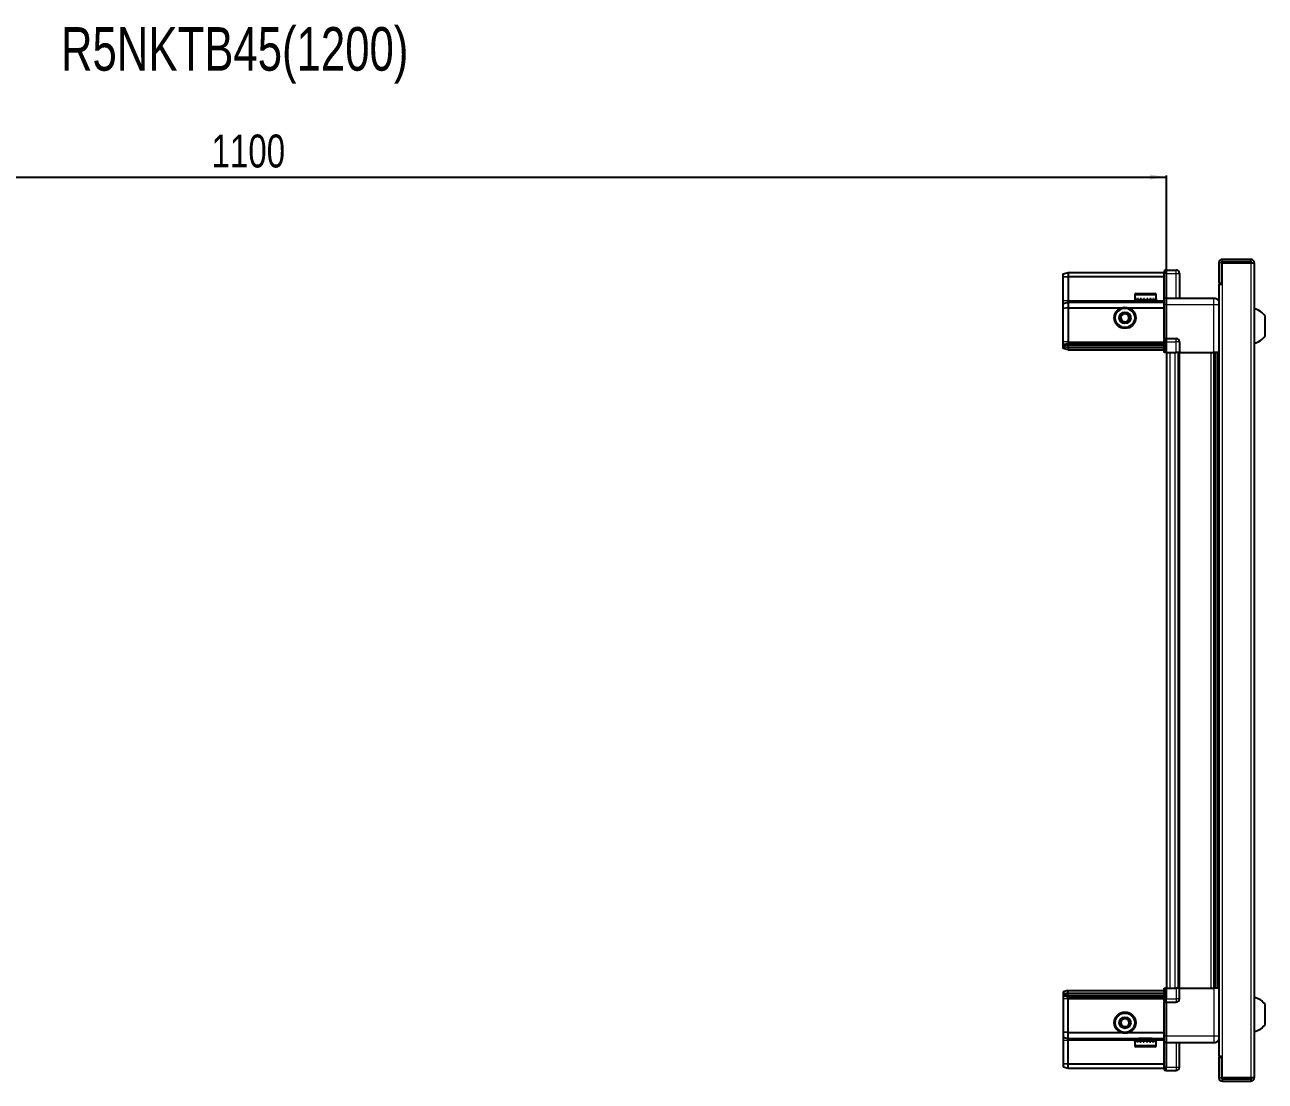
# Model space of a CAD drawing. Header units: millimetres. Extents: x 1021 to 3430, y -487 to 1535.
# Drawn here: x 2102 to 2855, y 893 to 1535 of the extents above; entities that cross this region are included whole.
import ezdxf

# ---------------------------------------------------------------- set-up
doc = ezdxf.new("R2010")
doc.units = ezdxf.units.MM
doc.layers.add('FORMAT', color=7, linetype='Continuous')
doc.styles.add('SLDTEXTSTYLE0', font='TXT', dxfattribs={"width": 0.75})
doc.dimstyles.new('SLDDIMSTYLE0', dxfattribs={"dimtxt": 20, "dimasz": 10, "dimexe": 0, "dimexo": 0.0625, "dimgap": 5, "dimtad": 2, "dimdec": 1, "dimrnd": 1e-09, "dimzin": 12, "dimdsep": 46, "dimtxsty": 'SLDTEXTSTYLE0', "dimsah": 1, "dimcen": 0.09, "dimadec": 0, "dimazin": 3, "dimtfac": 1, "dimtofl": 0, "dimtmove": 0, "dimatfit": 3, "dimfxl": 0, "dimfrac": 2, "dimtolj": 1, "dimtzin": 12, "dimarcsym": 0})

# ---------------------------------------------------------------- blocks, each defined once
blk = doc.blocks.new('_D_4')
at = {"layer": 'FORMAT'}
for p, q in [((1695.13, 1335.67), (1695.13, 1443.16)), ((1695.13, 1442.16), (2795.13, 1442.16)), ((2795.13, 1335.67), (2795.13, 1443.16))]:
    blk.add_line(p, q, dxfattribs=at)
for points in [[(1695.13, 1442.16), (1705.13, 1440.63), (1705.13, 1443.7)], [(2795.13, 1442.16), (2785.13, 1443.7), (2785.13, 1440.63)]]:
    blk.add_solid(points, dxfattribs=at)
at = {"layer": 'FORMAT', "insert": (2215.58, 1467.95), "char_height": 20, "attachment_point": 1, "style": 'SLDTEXTSTYLE0'}
blk.add_mtext('1100', dxfattribs=at)

msp = doc.modelspace()

# ---------------------------------------------------------------- linework, layer by layer
at = {"color": 7, "linetype": 'Continuous', "lineweight": 25}
for p, q in [((2794.65, 1385.66), (2793.78, 1385.16)), ((2794.65, 1385.66), (2793.78, 1385.16)), ((2794.98, 1385.66), (2794.65, 1385.66)), ((2794.98, 1385.66), (2794.65, 1385.66)), ((2794.98, 1385.66), (2794.98, 1385.66)), ((2794.98, 1383.66), (2794.98, 1385.66)), ((2794.98, 1385.66), (2800.98, 1385.66)), ((2826.98, 1390.06), (2826.98, 1377.66)), ((2828.48, 1390.06), (2828.48, 1377.66)), ((2828.98, 1377.16), (2828.98, 1390.06)), ((2828.98, 1390.06), (2846.38, 1390.06)), ((2846.38, 1392.16), (2829.08, 1392.16)), ((2846.38, 1390.66), (2829.08, 1390.66)), ((2846.38, 1390.66), (2846.38, 1392.16)), ((2846.38, 1390.06), (2848.48, 1390.06)), ((2848.48, 1390.06), (2848.48, 895.26)), ((2732.48, 1383.36), (2735.48, 1384.16)), ((2732.48, 1381.51), (2732.48, 1383.36)), ((2732.48, 1381.51), (2735.48, 1381.66)), ((2732.48, 1367.16), (2732.48, 1381.51)), ((2735.48, 1384.16), (2735.48, 1381.66)), ((2735.48, 1384.16), (2793.78, 1384.16)), ((2735.48, 1381.66), (2735.48, 1367.16)), ((2735.48, 1381.66), (2793.78, 1381.66)), ((2793.78, 1385.16), (2793.78, 1383.66)), ((2793.78, 1368.86), (2793.78, 1383.66)), ((2794.98, 1383.66), (2794.98, 1368.86)), ((2802.98, 1383.66), (2802.98, 1368.66)), ((2775.98, 1370.56), (2775.98, 1367.66)), ((2776.78, 1371.36), (2788.18, 1371.36)), ((2788.98, 1367.66), (2788.98, 1370.56)), ((2826.88, 1377.16), (2826.88, 908.16)), ((2826.88, 1377.16), (2828.98, 1377.16)), ((2826.98, 1377.66), (2828.48, 1377.66)), ((2732.48, 1365.36), (2732.48, 1367.16)), ((2732.48, 1365.36), (2735.48, 1366.16)), ((2732.48, 1362.33), (2732.48, 1365.36)), ((2735.48, 1367.16), (2735.48, 1366.16)), ((2735.48, 1366.16), (2735.48, 1362.66)), ((2735.48, 1366.16), (2793.78, 1366.16)), ((2775.98, 1367.66), (2776.02, 1367.66)), ((2776.14, 1368.16), (2776.02, 1368.16)), ((2776.02, 1368.16), (2776.02, 1367.66)), ((2776.02, 1367.66), (2776.14, 1367.66)), ((2776.14, 1368.16), (2776.14, 1367.66)), ((2776.14, 1367.66), (2776.55, 1367.66)), ((2776.89, 1368.16), (2776.55, 1368.16)), ((2776.55, 1368.16), (2776.55, 1367.66)), ((2776.55, 1367.66), (2776.89, 1367.66)), ((2776.89, 1368.16), (2776.89, 1367.66)), ((2776.89, 1367.66), (2777.66, 1367.66)), ((2778.19, 1368.16), (2777.66, 1368.16)), ((2777.66, 1368.16), (2777.66, 1367.66)), ((2777.66, 1367.66), (2778.19, 1367.66)), ((2778.08, 1367.66), (2778.08, 1367.56)), ((2778.08, 1367.56), (2786.88, 1367.56)), ((2778.19, 1368.16), (2778.19, 1367.66)), ((2778.19, 1367.66), (2779.25, 1367.66)), ((2778.48, 1367.16), (2779.17, 1366.68)), ((2778.48, 1367.16), (2786.48, 1367.16)), ((2779.17, 1366.68), (2778.48, 1366.2)), ((2778.48, 1366.2), (2778.48, 1366.16)), ((2778.48, 1366.2), (2786.48, 1366.2)), ((2779.17, 1366.68), (2785.79, 1366.68)), ((2779.91, 1368.16), (2779.25, 1368.16)), ((2779.25, 1368.16), (2779.25, 1367.66)), ((2779.25, 1367.66), (2779.91, 1367.66)), ((2779.91, 1368.16), (2779.91, 1367.66)), ((2779.91, 1367.66), (2781.15, 1367.66)), ((2781.88, 1368.16), (2781.15, 1368.16)), ((2781.15, 1368.16), (2781.15, 1367.66)), ((2781.15, 1367.66), (2781.58, 1367.66)), ((2781.58, 1368.16), (2781.58, 1367.66)), ((2781.88, 1368.16), (2781.88, 1367.66)), ((2781.88, 1367.66), (2783.18, 1367.66)), ((2783.9, 1368.16), (2783.18, 1368.16)), ((2783.18, 1368.16), (2783.18, 1367.66)), ((2783.45, 1368.16), (2783.45, 1367.66)), ((2783.45, 1367.66), (2783.9, 1367.66)), ((2783.9, 1368.16), (2783.9, 1367.66)), ((2783.9, 1367.66), (2785.14, 1367.66)), ((2785.8, 1368.16), (2785.14, 1368.16)), ((2785.14, 1368.16), (2785.14, 1367.66)), ((2785.14, 1367.66), (2785.8, 1367.66)), ((2785.79, 1366.68), (2786.48, 1367.16)), ((2786.48, 1366.2), (2785.79, 1366.68)), ((2785.8, 1368.16), (2785.8, 1367.66)), ((2785.8, 1367.66), (2786.84, 1367.66)), ((2786.48, 1366.16), (2786.48, 1366.2)), ((2787.36, 1368.16), (2786.84, 1368.16)), ((2786.84, 1368.16), (2786.84, 1367.66)), ((2786.84, 1367.66), (2787.36, 1367.66)), ((2786.88, 1367.56), (2786.88, 1367.66)), ((2787.36, 1368.16), (2787.36, 1367.66)), ((2787.36, 1367.66), (2788.12, 1367.66)), ((2788.45, 1368.16), (2788.12, 1368.16)), ((2788.12, 1368.16), (2788.12, 1367.66)), ((2788.12, 1367.66), (2788.45, 1367.66)), ((2788.45, 1368.16), (2788.45, 1367.66)), ((2788.45, 1367.66), (2788.84, 1367.66)), ((2788.95, 1368.16), (2788.84, 1368.16)), ((2788.84, 1368.16), (2788.84, 1367.66)), ((2788.84, 1367.66), (2788.95, 1367.66)), ((2788.95, 1368.16), (2788.95, 1367.66)), ((2788.95, 1367.66), (2788.98, 1367.66)), ((2793.78, 1368.66), (2793.78, 1368.86)), ((2794.98, 1368.66), (2793.78, 1368.66)), ((2793.78, 1364.66), (2793.78, 1368.66)), ((2793.78, 1344.36), (2793.78, 1364.66)), ((2794.98, 1368.86), (2794.98, 1368.66)), ((2794.98, 1368.66), (2794.98, 1364.66)), ((2794.98, 1368.66), (2823.98, 1368.66)), ((2794.98, 1364.66), (2794.98, 1344.36)), ((2735.48, 1362.66), (2732.48, 1362.33)), ((2732.48, 1342.16), (2732.48, 1362.33)), ((2735.48, 1362.66), (2735.48, 1342.16)), ((2735.48, 1362.66), (2767.48, 1362.66)), ((2772.48, 1362.66), (2793.78, 1362.66)), ((2855.08, 1345.66), (2855.08, 1357.66)), ((2732.48, 1340.36), (2732.48, 1342.16)), ((2735.48, 1341.16), (2732.48, 1340.36)), ((2732.48, 1339.62), (2732.48, 1340.36)), ((2735.48, 1340.16), (2732.48, 1339.62)), ((2735.48, 1342.16), (2735.48, 1341.16)), ((2735.48, 1341.16), (2735.48, 1340.16)), ((2735.48, 1341.16), (2793.78, 1341.16)), ((2735.48, 1340.16), (2735.48, 1338.66)), ((2735.48, 1340.16), (2793.78, 1340.16)), ((2793.78, 1344.16), (2793.78, 1344.36)), ((2794.98, 1344.16), (2793.78, 1344.16)), ((2793.78, 1344.16), (2793.78, 1343.49)), ((2793.78, 1335.66), (2793.78, 1343.49)), ((2794.65, 1342.16), (2794.65, 1335.66)), ((2794.98, 1344.36), (2794.98, 1344.16)), ((2794.98, 1342.16), (2794.98, 1344.16)), ((2794.98, 1342.16), (2794.98, 1344.16)), ((2794.98, 1344.16), (2800.98, 1344.16)), ((2794.98, 1342.16), (2794.98, 1335.66)), ((2802.98, 1342.16), (2802.98, 1335.66)), ((2732.48, 1339.12), (2732.48, 1339.62)), ((2735.48, 1338.66), (2732.48, 1339.12)), ((2732.48, 1337.97), (2732.48, 1339.12)), ((2735.48, 1337.16), (2732.48, 1337.97)), ((2735.48, 1338.66), (2735.48, 1337.16)), ((2735.48, 1338.66), (2793.78, 1338.66)), ((2735.48, 1337.16), (2793.78, 1337.16)), ((2794.65, 1335.66), (2793.78, 1335.66)), ((2794.98, 1335.66), (2794.65, 1335.66)), ((2794.98, 1335.66), (2800.98, 1335.66)), ((2795.13, 1335.66), (2795.13, 949.66)), ((2802.98, 1335.66), (2800.98, 1335.66)), ((2802.33, 1335.66), (2802.33, 949.66)), ((2802.98, 1335.66), (2823.98, 1335.66)), ((2825.01, 949.66), (2825.01, 1335.66)), ((2825.04, 949.66), (2825.04, 1335.66)), ((2826.83, 1335.66), (2826.83, 949.66)), ((2793.78, 941.84), (2793.78, 949.66)), ((2793.78, 949.66), (2794.65, 949.66)), ((2794.65, 949.66), (2794.65, 949.66)), ((2794.65, 949.66), (2794.65, 943.16)), ((2794.98, 949.66), (2794.65, 949.66)), ((2794.98, 949.66), (2794.98, 943.16)), ((2794.98, 949.66), (2794.98, 949.66)), ((2794.98, 949.66), (2800.98, 949.66)), ((2794.98, 949.66), (2794.98, 943.16)), ((2802.98, 949.66), (2800.98, 949.66)), ((2802.98, 943.16), (2802.98, 949.66)), ((2802.98, 949.66), (2823.98, 949.66)), ((2735.48, 948.16), (2732.48, 947.36)), ((2732.48, 947.36), (2732.48, 946.21)), ((2735.48, 946.66), (2732.48, 946.21)), ((2732.48, 946.21), (2732.48, 945.71)), ((2735.48, 945.16), (2732.48, 945.71)), ((2732.48, 945.71), (2732.48, 944.97)), ((2735.48, 944.16), (2732.48, 944.97)), ((2732.48, 944.97), (2732.48, 943.16)), ((2732.48, 943.16), (2732.48, 923)), ((2735.48, 946.66), (2735.48, 948.16)), ((2735.48, 948.16), (2793.78, 948.16)), ((2735.48, 945.16), (2735.48, 946.66)), ((2735.48, 946.66), (2793.78, 946.66)), ((2735.48, 945.16), (2793.78, 945.16)), ((2735.48, 944.16), (2735.48, 945.16)), ((2735.48, 944.16), (2793.78, 944.16)), ((2735.48, 943.16), (2735.48, 944.16)), ((2735.48, 922.66), (2735.48, 943.16)), ((2793.78, 941.84), (2793.78, 941.16)), ((2794.98, 941.16), (2793.78, 941.16)), ((2793.78, 940.96), (2793.78, 941.16)), ((2794.98, 941.16), (2794.98, 943.16)), ((2794.98, 941.16), (2794.98, 940.96)), ((2794.98, 941.16), (2800.98, 941.16)), ((2793.78, 920.66), (2793.78, 940.96)), ((2794.98, 940.96), (2794.98, 920.66)), ((2855.08, 927.66), (2855.08, 939.66)), ((2735.48, 922.66), (2732.48, 923)), ((2732.48, 923), (2732.48, 919.97)), ((2732.48, 919.97), (2735.48, 919.16)), ((2732.48, 919.97), (2732.48, 918.16)), ((2735.48, 922.66), (2767.48, 922.66)), ((2735.48, 919.16), (2735.48, 922.66)), ((2735.48, 919.16), (2793.78, 919.16)), ((2735.48, 918.16), (2735.48, 919.16)), ((2772.48, 922.66), (2793.78, 922.66)), ((2778.48, 919.16), (2778.48, 919.13)), ((2778.48, 919.13), (2779.17, 918.65)), ((2786.48, 919.13), (2778.48, 919.13)), ((2779.17, 918.65), (2778.48, 918.16)), ((2785.79, 918.65), (2779.17, 918.65)), ((2785.79, 918.65), (2786.48, 919.13)), ((2786.48, 918.16), (2785.79, 918.65)), ((2786.48, 919.13), (2786.48, 919.16)), ((2793.78, 916.66), (2793.78, 920.66)), ((2794.98, 920.66), (2794.98, 916.66)), ((2732.48, 918.16), (2732.48, 903.82)), ((2735.48, 903.66), (2735.48, 918.16)), ((2775.98, 917.66), (2775.98, 914.76)), ((2776, 917.66), (2775.98, 917.66)), ((2776, 917.16), (2776, 917.66)), ((2776.1, 917.66), (2776, 917.66)), ((2776, 917.16), (2776.1, 917.16)), ((2776.1, 917.16), (2776.1, 917.66)), ((2776.47, 917.66), (2776.1, 917.66)), ((2776.47, 917.16), (2776.47, 917.66)), ((2776.79, 917.66), (2776.47, 917.66)), ((2776.47, 917.16), (2776.79, 917.16)), ((2788.18, 913.96), (2776.78, 913.96)), ((2776.79, 917.16), (2776.79, 917.66)), ((2777.53, 917.66), (2776.79, 917.66)), ((2777.53, 917.16), (2777.53, 917.66)), ((2778.04, 917.66), (2777.53, 917.66)), ((2777.53, 917.16), (2778.04, 917.16)), ((2778.04, 917.16), (2778.04, 917.66)), ((2779.07, 917.66), (2778.04, 917.66)), ((2778.08, 917.76), (2778.08, 917.66)), ((2786.88, 917.76), (2778.08, 917.76)), ((2786.48, 918.16), (2778.48, 918.16)), ((2779.07, 917.16), (2779.07, 917.66)), ((2779.72, 917.66), (2779.07, 917.66)), ((2779.07, 917.16), (2779.72, 917.16)), ((2779.72, 917.16), (2779.72, 917.66)), ((2780.95, 917.66), (2779.72, 917.66)), ((2780.95, 917.16), (2780.95, 917.66)), ((2781.44, 917.66), (2780.95, 917.66)), ((2780.95, 917.16), (2781.68, 917.16)), ((2781.44, 917.16), (2781.44, 917.66)), ((2781.68, 917.16), (2781.68, 917.66)), ((2782.98, 917.66), (2781.68, 917.66)), ((2782.98, 917.16), (2782.98, 917.66)), ((2782.98, 917.16), (2783.71, 917.16)), ((2783.31, 917.16), (2783.31, 917.66)), ((2783.71, 917.66), (2783.31, 917.66)), ((2783.71, 917.16), (2783.71, 917.66)), ((2784.95, 917.66), (2783.71, 917.66)), ((2784.95, 917.16), (2784.95, 917.66)), ((2785.62, 917.66), (2784.95, 917.66)), ((2784.95, 917.16), (2785.62, 917.16)), ((2785.62, 917.16), (2785.62, 917.66)), ((2786.69, 917.66), (2785.62, 917.66)), ((2786.69, 917.16), (2786.69, 917.66)), ((2787.23, 917.66), (2786.69, 917.66)), ((2786.69, 917.16), (2787.23, 917.16)), ((2786.88, 917.66), (2786.88, 917.76)), ((2787.23, 917.16), (2787.23, 917.66)), ((2788.02, 917.66), (2787.23, 917.66)), ((2788.02, 917.16), (2788.02, 917.66)), ((2788.37, 917.66), (2788.02, 917.66)), ((2788.02, 917.16), (2788.37, 917.16)), ((2788.37, 917.16), (2788.37, 917.66)), ((2788.8, 917.66), (2788.37, 917.66)), ((2788.8, 917.16), (2788.8, 917.66)), ((2788.93, 917.66), (2788.8, 917.66)), ((2788.8, 917.16), (2788.93, 917.16)), ((2788.93, 917.16), (2788.93, 917.66)), ((2788.98, 917.66), (2788.93, 917.66)), ((2788.98, 914.76), (2788.98, 917.66)), ((2794.98, 916.66), (2793.78, 916.66)), ((2793.78, 916.46), (2793.78, 916.66)), ((2793.78, 901.66), (2793.78, 916.46)), ((2794.98, 916.66), (2794.98, 916.46)), ((2794.98, 916.66), (2823.98, 916.66)), ((2794.98, 916.46), (2794.98, 901.66)), ((2794.98, 916.46), (2794.98, 901.66)), ((2802.98, 901.66), (2802.98, 916.66)), ((2732.48, 903.82), (2735.48, 903.66)), ((2732.48, 903.82), (2732.48, 901.97)), ((2735.48, 903.66), (2793.78, 903.66)), ((2735.48, 901.16), (2735.48, 903.66)), ((2828.98, 908.16), (2826.88, 908.16)), ((2826.98, 907.66), (2828.48, 907.66)), ((2826.98, 907.66), (2826.98, 895.26)), ((2828.48, 907.66), (2828.48, 895.26)), ((2828.98, 895.26), (2828.98, 908.16)), ((2732.48, 901.97), (2735.48, 901.16)), ((2735.48, 901.16), (2793.78, 901.16)), ((2793.78, 901.66), (2793.78, 900.16)), ((2793.78, 900.16), (2794.65, 899.66)), ((2794.98, 899.66), (2794.65, 899.66)), ((2794.98, 899.66), (2794.98, 901.66)), ((2794.98, 899.66), (2800.98, 899.66)), ((2846.38, 895.26), (2828.98, 895.26)), ((2829.08, 894.66), (2846.38, 894.66)), ((2829.08, 893.16), (2846.38, 893.16)), ((2848.48, 895.26), (2846.38, 895.26)), ((2846.38, 894.66), (2846.38, 893.16))]:
    msp.add_line(p, q, dxfattribs=at)
at = {"color": 8, "linetype": 'Continuous', "lineweight": 18}
for p, q in [((2800.98, 1383.66), (2800.98, 1385.66)), ((2828.48, 1390.06), (2826.98, 1390.06)), ((2829.08, 1390.66), (2829.08, 1392.16)), ((2846.38, 1390.06), (2846.38, 895.26)), ((2794.98, 1383.66), (2793.78, 1383.66)), ((2794.98, 1383.66), (2800.98, 1383.66)), ((2800.98, 1368.66), (2800.98, 1383.66)), ((2800.98, 1383.66), (2802.98, 1383.66)), ((2775.98, 1370.56), (2788.98, 1370.56)), ((2828.98, 1377.16), (2828.98, 908.16)), ((2732.48, 1367.16), (2735.48, 1367.16)), ((2735.48, 1367.16), (2778.48, 1367.16)), ((2786.48, 1367.16), (2793.78, 1367.16)), ((2793.78, 1368.86), (2794.98, 1368.86)), ((2794.98, 1364.66), (2793.78, 1364.66)), ((2794.98, 1364.66), (2823.98, 1364.66)), ((2823.98, 1335.66), (2823.98, 1364.66)), ((2735.48, 1342.16), (2732.48, 1342.16)), ((2735.48, 1342.16), (2793.78, 1342.16)), ((2793.78, 1344.36), (2794.98, 1344.36)), ((2794.98, 1342.16), (2794.65, 1342.16)), ((2794.98, 1342.16), (2800.98, 1342.16)), ((2800.98, 1342.16), (2800.98, 1344.16)), ((2800.98, 1335.66), (2800.98, 1342.16)), ((2802.98, 1342.16), (2800.98, 1342.16)), ((2797.13, 1335.66), (2797.13, 949.66)), ((2800.33, 1335.66), (2800.33, 949.66)), ((2802.98, 1335.66), (2802.98, 949.66)), ((2822.39, 949.66), (2822.39, 1335.66)), ((2823.8, 1335.66), (2823.8, 949.66)), ((2826.25, 949.66), (2826.25, 1335.66)), ((2794.98, 949.66), (2794.65, 949.66)), ((2800.98, 949.66), (2800.98, 943.16)), ((2823.98, 949.66), (2823.98, 920.66)), ((2735.48, 943.16), (2732.48, 943.16)), ((2735.48, 943.16), (2793.78, 943.16)), ((2794.98, 943.16), (2794.65, 943.16)), ((2794.98, 943.16), (2800.98, 943.16)), ((2802.98, 943.16), (2800.98, 943.16)), ((2800.98, 943.16), (2800.98, 941.16)), ((2794.98, 940.96), (2793.78, 940.96)), ((2794.98, 920.66), (2793.78, 920.66)), ((2794.98, 920.66), (2823.98, 920.66)), ((2732.48, 918.16), (2735.48, 918.16)), ((2735.48, 918.16), (2778.48, 918.16)), ((2788.98, 914.76), (2775.98, 914.76)), ((2786.48, 918.16), (2793.78, 918.16)), ((2794.98, 916.46), (2793.78, 916.46)), ((2800.98, 916.66), (2800.98, 901.66)), ((2794.98, 901.66), (2793.78, 901.66)), ((2794.98, 901.66), (2800.98, 901.66)), ((2800.98, 901.66), (2802.98, 901.66)), ((2800.98, 901.66), (2800.98, 899.66)), ((2828.48, 895.26), (2826.98, 895.26)), ((2829.08, 894.66), (2829.08, 893.16))]:
    msp.add_line(p, q, dxfattribs=at)
at = {"color": 7, "linetype": 'Continuous', "lineweight": 25}
for centre, radius in [((2769.98, 1356.66), 6.5), ((2769.98, 1356.66), 3.46), ((2769.98, 928.66), 6.5), ((2769.98, 928.66), 3.46)]:
    msp.add_circle(centre, radius, dxfattribs=at)
at = {"color": 8, "linetype": 'Continuous', "lineweight": 18}
for centre in [(2769.98, 1356.66), (2769.98, 928.66)]:
    msp.add_circle(centre, 5.7, dxfattribs=at)
at = {"color": 7, "linetype": 'Continuous', "lineweight": 25}
for centre, radius, start, end in [((2800.98, 1383.66), 2, 360, 90), ((2829.08, 1390.06), 2.1, 90, 180), ((2829.08, 1390.06), 0.6, 90, 180), ((2846.38, 1390.06), 2.1, 0, 90), ((2846.38, 1390.06), 0.6, 0, 90), ((2776.78, 1370.56), 0.8, 90, 180), ((2788.18, 1370.56), 0.8, 0, 90), ((2778.08, 1367.16), 0.4, 0, 90), ((2786.88, 1367.16), 0.4, 90, 180), ((2769.98, 1356.66), 2.5, 120.74103, 180.74103), ((2769.98, 1356.66), 2.5, 180.74103, 240.74103), ((2769.98, 1356.66), 2.5, 60.74103, 120.74103), ((2769.98, 1356.66), 2.5, 0.74103, 60.74103), ((2769.98, 1356.66), 2.5, 300.74103, 0.74103), ((2845.46, 1350.64), 11.91, 36.1266, 75.29965), ((2769.98, 1356.66), 2.5, 240.74103, 300.74103), ((2800.98, 1342.16), 2, 0, 90), ((2845.46, 1352.69), 11.91, 284.70035, 323.8734), ((2800.98, 943.16), 2, 270, 0), ((2845.46, 932.64), 11.91, 36.1266, 75.29965), ((2769.98, 928.66), 2.5, 155.91157, 215.91157), ((2769.98, 928.66), 2.5, 95.91157, 155.91157), ((2769.98, 928.66), 2.5, 215.91157, 275.91157), ((2769.98, 928.66), 2.5, 35.91157, 95.91157), ((2769.98, 928.66), 2.5, 275.91157, 335.91157), ((2769.98, 928.66), 2.5, 335.91157, 35.91157), ((2845.46, 934.69), 11.91, 284.70035, 323.8734), ((2776.78, 914.76), 0.8, 180, 270), ((2778.08, 918.16), 0.4, 270, 360), ((2786.88, 918.16), 0.4, 180, 270), ((2788.18, 914.76), 0.8, 270, 360), ((2800.98, 901.66), 2, 270, 0), ((2829.08, 895.26), 2.1, 180, 270), ((2829.08, 895.26), 0.6, 180, 270), ((2846.38, 895.26), 0.6, 270, 0), ((2846.38, 895.26), 2.1, 270, 0)]:
    msp.add_arc(centre, radius, start, end, dxfattribs=at)
for centre, start_param, end_param in [((2791.19, 1342.16), 0, 0.722734), ((2791.19, 943.16), 5.560451, 6.283185)]:
    msp.add_ellipse(centre, major_axis=(3.46, 0), ratio=0.57735, start_param=start_param, end_param=end_param, dxfattribs=at)
for points, knots in [([(2823.98, 1368.66), (2824.42, 1368.62), (2825.1, 1368.55), (2825.91, 1368.11), (2826.47, 1367.67), (2826.75, 1367.3), (2826.88, 1367.12)], [0, 0, 0, 0, 0.3842982, 0.5911726, 0.8024372, 1, 1, 1, 1]), ([(2767.46, 1358.07), (2767.91, 1358.34), (2768.74, 1358.83), (2769.56, 1359.32), (2769.95, 1359.55)], [0, 0, 0, 0, 0.534686, 1, 1, 1, 1]), ([(2767.5, 1355.19), (2767.5, 1355.31), (2767.49, 1355.91), (2767.48, 1356.91), (2767.47, 1357.73), (2767.46, 1358.07)], [0, 0, 0, 0, 0.133125, 0.637099, 1, 1, 1, 1]), ([(2770.02, 1353.78), (2769.57, 1354.03), (2768.73, 1354.5), (2767.89, 1354.97), (2767.5, 1355.19)], [0, 0, 0, 0, 0.534686, 1, 1, 1, 1]), ([(2769.95, 1359.55), (2770.4, 1359.3), (2771.24, 1358.83), (2772.07, 1358.36), (2772.46, 1358.14)], [0, 0, 0, 0, 0.534686, 1, 1, 1, 1]), ([(2772.5, 1355.25), (2772.06, 1354.99), (2771.23, 1354.5), (2770.4, 1354.01), (2770.02, 1353.78)], [0, 0, 0, 0, 0.534686, 1, 1, 1, 1]), ([(2772.46, 1358.14), (2772.47, 1357.8), (2772.48, 1356.97), (2772.49, 1355.98), (2772.5, 1355.38), (2772.5, 1355.25)], [0, 0, 0, 0, 0.362901, 0.866875, 1, 1, 1, 1]), ([(2826.83, 1335.66), (2826.8, 1335.66), (2826.58, 1335.66), (2825.86, 1335.66), (2824.89, 1335.66), (2824.24, 1335.66), (2823.98, 1335.66)], [0, 0, 0, 0, 0.071707, 0.420979, 0.770251, 1, 1, 1, 1]), ([(2826.83, 949.66), (2826.8, 949.66), (2826.58, 949.66), (2825.86, 949.66), (2824.89, 949.66), (2824.24, 949.66), (2823.98, 949.66)], [0, 0, 0, 0, 0.071707, 0.420979, 0.770251, 1, 1, 1, 1]), ([(2767.11, 928.37), (2767.32, 928.84), (2767.72, 929.72), (2768.11, 930.59), (2768.29, 931)], [0, 0, 0, 0, 0.534686, 1, 1, 1, 1]), ([(2768.81, 926.03), (2768.5, 926.45), (2767.94, 927.23), (2767.37, 928.01), (2767.11, 928.37)], [0, 0, 0, 0, 0.534686, 1, 1, 1, 1]), ([(2768.29, 931), (2768.63, 931.04), (2769.45, 931.12), (2770.44, 931.22), (2771.04, 931.29), (2771.16, 931.3)], [0, 0, 0, 0, 0.362901, 0.866875, 1, 1, 1, 1]), ([(2771.68, 926.33), (2771.55, 926.31), (2770.96, 926.25), (2769.97, 926.15), (2769.15, 926.06), (2768.81, 926.03)], [0, 0, 0, 0, 0.1331247, 0.6370994, 1, 1, 1, 1]), ([(2771.16, 931.3), (2771.46, 930.88), (2772.03, 930.1), (2772.59, 929.32), (2772.85, 928.96)], [0, 0, 0, 0, 0.534686, 1, 1, 1, 1]), ([(2772.85, 928.96), (2772.64, 928.49), (2772.25, 927.61), (2771.86, 926.73), (2771.68, 926.33)], [0, 0, 0, 0, 0.534686, 1, 1, 1, 1]), ([(2823.98, 916.66), (2824.42, 916.71), (2825.1, 916.78), (2825.91, 917.22), (2826.47, 917.66), (2826.75, 918.03), (2826.88, 918.21)], [0, 0, 0, 0, 0.3842982, 0.5911726, 0.8024372, 1, 1, 1, 1])]:
    msp.add_open_spline(points, degree=3, knots=knots, dxfattribs=at)
at = {"color": 8, "linetype": 'Continuous', "lineweight": 18}
for points in [[(2823.98, 1364.66), (2823.98, 1365.19), (2823.98, 1366.24), (2823.98, 1367.56), (2823.98, 1368.48), (2823.98, 1368.6), (2823.98, 1368.66)], [(2823.98, 920.66), (2823.98, 920.14), (2823.98, 919.09), (2823.98, 917.77), (2823.98, 916.84), (2823.98, 916.72), (2823.98, 916.66)]]:
    msp.add_open_spline(points, degree=3, dxfattribs=at)
for points, knots in [([(2823.98, 1364.66), (2824.42, 1364.66), (2825.1, 1364.66), (2825.91, 1364.66), (2826.47, 1364.66), (2826.75, 1364.66), (2826.88, 1364.66)], [0, 0, 0, 0, 0.384298, 0.591173, 0.802437, 1, 1, 1, 1]), ([(2823.98, 920.66), (2824.42, 920.66), (2825.1, 920.66), (2825.91, 920.66), (2826.47, 920.66), (2826.75, 920.66), (2826.88, 920.66)], [0, 0, 0, 0, 0.3842982, 0.5911726, 0.8024372, 1, 1, 1, 1])]:
    msp.add_open_spline(points, degree=3, knots=knots, dxfattribs=at)

# ---------------------------------------------------------------- texts
at = {"layer": 'FORMAT', "insert": (2124.14, 1533.17), "char_height": 26.4583, "attachment_point": 1, "style": 'SLDTEXTSTYLE0'}
msp.add_mtext('R5NKTB45(1200)', dxfattribs=at)

# ---------------------------------------------------------------- dimensions: what is measured, and where the dimension line sits
at = {"layer": 'FORMAT'}
dim = msp.add_linear_dim(base=(2795.13, 1442.16), p1=(1695.13, 1335.66), p2=(2795.13, 1335.66), angle=0, dimstyle='SLDDIMSTYLE0', dxfattribs=at)
dim.commit()
dim.dimension.update_dxf_attribs({"geometry": '_D_4', "text_midpoint": (2245.13, 1442.16), "dimtype": 160})

doc.saveas('drawing.dxf')
